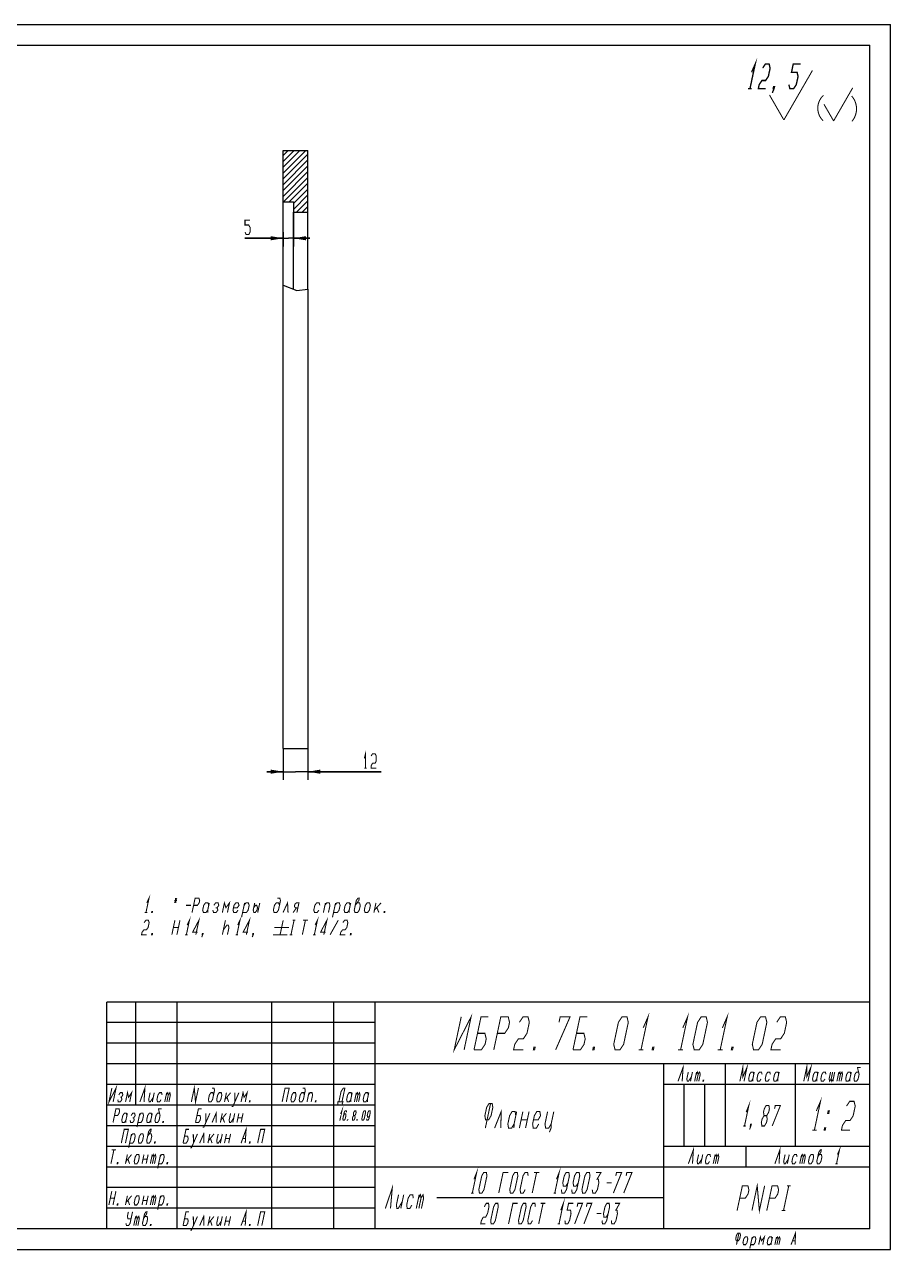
# Model space of a CAD drawing. Header units: millimetres. Extents: x 0 to 420, y 0 to 297.
# Drawn here: x 210 to 420, y 0 to 297 of the extents above; entities that cross this region are included whole.
import ezdxf

# ---------------------------------------------------------------- set-up
doc = ezdxf.new("R2010")
doc.units = ezdxf.units.MM
doc.header["$LTSCALE"] = 23.1
doc.layers.get('0').update_dxf_attribs({"linetype": 'CONTINUOUS'})
for name, color, linetype in [('ALL_DIMENSIONS', 7, 'CONTINUOUS'), ('ALL_ROUND', 7, 'CONTINUOUS'), ('ALL_SURF_FIN', 7, 'CONTINUOUS')]:
    doc.layers.add(name, color=color, linetype=linetype)
doc.styles.get("Standard").update_dxf_attribs({"font": 'txt', "width": 0.7})
doc.dimstyles.new('DIMSTYLE_1', dxfattribs={"dimtxt": 3.5, "dimasz": 3, "dimexe": 0.18, "dimexo": 0.0625, "dimgap": 0.09, "dimtad": 1, "dimdec": 5, "dimlfac": 2, "dimdsep": 46, "dimtxsty": 'STANDARD', "dimblk": '_FILLED', "dimblk1": '_FILLED', "dimblk2": '_FILLED', "dimcen": 0.09, "dimadec": 0, "dimazin": 0, "dimtp": 0.2, "dimtm": 0.2, "dimtfac": 1, "dimtdec": 5, "dimtofl": 0, "dimtmove": 0, "dimatfit": 3, "dimldrblk": '_FILLED', "dimfxl": 1, "dimtolj": 1, "dimarcsym": 0})
doc.dimstyles.new('DIMSTYLE_5', dxfattribs={"dimtxt": 3.5, "dimasz": 3, "dimexe": 0.18, "dimexo": 0.0625, "dimgap": 0.09, "dimtad": 1, "dimdec": 5, "dimlfac": 2, "dimdsep": 46, "dimtxsty": 'STANDARD', "dimblk": '_FILLED', "dimblk1": '_FILLED', "dimblk2": '_FILLED', "dimcen": 0.09, "dimadec": 0, "dimazin": 0, "dimtp": 0.1, "dimtm": 0.1, "dimtfac": 1, "dimtdec": 5, "dimtofl": 0, "dimtmove": 0, "dimatfit": 3, "dimldrblk": '_FILLED', "dimfxl": 1, "dimtolj": 1, "dimarcsym": 0})

# ---------------------------------------------------------------- blocks, each defined once
blk = doc.blocks.new('_FILLED')
at = {"color": 0, "linetype": 'BYBLOCK'}
blk.add_solid([(0, 0), (-1, 0.167), (-1, -0.167)], dxfattribs=at)
blk = doc.blocks.new('*D0')
at = {"layer": 'ALL_DIMENSIONS', "color": 2, "linetype": 'CONTINUOUS'}
for p, q in [((272.73, 121.48), (272.73, 113.84)), ((278.73, 121.48), (278.73, 113.84)), ((272.73, 115.84), (268.73, 115.84)), ((268.73, 115.84), (275.73, 115.84)), ((296.53, 115.84), (275.73, 115.84)), ((278.73, 115.84), (296.53, 115.84))]:
    blk.add_line(p, q, dxfattribs=at)
at = {"layer": 'ALL_DIMENSIONS', "color": 2, "linetype": 'CONTINUOUS', "xscale": 3, "yscale": 3, "zscale": 3}
blk.add_blockref('_FILLED', (272.73, 115.84), dxfattribs=at)
at = {"layer": 'ALL_DIMENSIONS', "color": 2, "linetype": 'CONTINUOUS', "xscale": 3, "yscale": 3, "zscale": 3, "rotation": 180}
blk.add_blockref('_FILLED', (278.73, 115.84), dxfattribs=at)
blk = doc.blocks.new('*D5')
at = {"layer": 'ALL_DIMENSIONS', "color": 2, "linetype": 'CONTINUOUS'}
for p, q in [((275.23, 251.48), (275.23, 243.18)), ((272.73, 246.66), (272.73, 243.18)), ((272.73, 245.18), (263.47, 245.18)), ((263.47, 245.18), (273.98, 245.18)), ((279.23, 245.18), (273.98, 245.18)), ((275.23, 245.18), (279.23, 245.18))]:
    blk.add_line(p, q, dxfattribs=at)
at = {"layer": 'ALL_DIMENSIONS', "color": 2, "linetype": 'CONTINUOUS', "xscale": 3, "yscale": 3, "zscale": 3}
blk.add_blockref('_FILLED', (272.73, 245.18), dxfattribs=at)
at = {"layer": 'ALL_DIMENSIONS', "color": 2, "linetype": 'CONTINUOUS', "xscale": 3, "yscale": 3, "zscale": 3, "rotation": 180}
blk.add_blockref('_FILLED', (275.23, 245.18), dxfattribs=at)
blk = doc.blocks.new('SYM_0_BL0', base_point=(398.14, 279.95))
at = {"layer": 'ALL_SURF_FIN', "color": 2, "linetype": 'CONTINUOUS'}
for points, const_width in [([(386.31, 285.42), (387.19, 287.42), (385.91, 281.42)], 0.333), ([(389, 286.42), (389.66, 287.42), (390.56, 287.42), (390.8, 286.42), (390.38, 284.42), (389.71, 283.42), (388.81, 283.42), (388.15, 282.42), (387.94, 281.42), (389.74, 281.42)], 0.333), ([(394.14, 273.86), (401.08, 285.88)], 0.25), ([(395.35, 282.42), (395.59, 281.42), (396.49, 281.42), (397.15, 282.42), (397.58, 284.42), (397.34, 285.42), (395.99, 285.42), (396.41, 287.42), (398.21, 287.42)], 0.333), ([(385.46, 281.42), (386.36, 281.42)], 0.333), ([(394.14, 273.86), (390.65, 279.91)], 0.25), ([(391.76, 281.42), (391.54, 281.42), (391.65, 281.92), (391.87, 281.92), (391.76, 281.42), (391.33, 280.42)], 0.333), ([(406.2, 273.62), (410.82, 281.63)], 0.25), ([(406.2, 273.62), (403.87, 277.65)], 0.25)]:
    blk.add_lwpolyline(points, dxfattribs=dict(at, const_width=const_width))
at = {"layer": 'ALL_SURF_FIN', "color": 2, "linetype": 'CONTINUOUS', "const_width": 0.25}
for points in [[(403.73, 279.83, 0.433164), (403.66, 273.66)], [(410.63, 273.51, 0.372459), (410.58, 279.67)]]:
    blk.add_lwpolyline(points, format="xyb", dxfattribs=at)

msp = doc.modelspace()

# ---------------------------------------------------------------- linework, layer by layer
at = {"color": 7, "linetype": 'CONTINUOUS'}
for p, q in [((0, 297), (420, 297)), ((420, 0), (420, 297)), ((20, 292), (415, 292)), ((415, 5), (415, 292)), ((272.7253429, 121.481306), (272.7253429, 266.481306)), ((272.7253429, 266.481306), (278.7253429, 266.481306)), ((278.7253429, 251.481306), (278.7253429, 266.481306)), ((272.7253429, 253.981306), (275.2253429, 253.981306)), ((275.2253429, 253.981306), (275.2253429, 251.481306)), ((275.2253429, 251.481306), (278.7253429, 251.481306)), ((272.7253429, 233.7837839), (276.0609874, 232.5287788)), ((276.0609874, 232.5287788), (278.7253429, 232.8561298)), ((278.7253429, 232.8561298), (278.7253429, 121.481306)), ((272.7253429, 121.481306), (278.7253429, 121.481306)), ((415, 60), (230, 60)), ((230, 5), (230, 60)), ((237, 35), (237, 60)), ((247, 5), (247, 60)), ((270, 5), (270, 60)), ((285, 5), (285, 60)), ((295, 5), (295, 60)), ((415, 5), (415, 60)), ((295, 55), (230, 55)), ((295, 50), (230, 50)), ((415, 45), (230, 45)), ((365, 5), (365, 45)), ((380, 25), (380, 45)), ((397, 25), (397, 45)), ((295, 40), (230, 40)), ((415, 40), (365, 40)), ((370, 25), (370, 40)), ((375, 25), (375, 40)), ((295, 35), (230, 35)), ((295, 30), (230, 30)), ((295, 25), (230, 25)), ((415, 25), (365, 25)), ((385, 20), (385, 25)), ((415, 20), (230, 20)), ((295, 15), (230, 15)), ((365, 12.5), (310, 12.5)), ((295, 10), (230, 10)), ((415, 5), (20, 5)), ((415, 5), (230, 5)), ((0, 0), (420, 0))]:
    msp.add_line(p, q, dxfattribs=at)
at = {"color": 2, "linetype": 'CONTINUOUS'}
for p, q in [((273.9697053, 266.481306), (272.7253429, 265.2369436)), ((275.3839189, 266.481306), (272.7253429, 263.8227301)), ((276.7981324, 266.481306), (272.7253429, 262.4085165)), ((278.212346, 266.481306), (272.7253429, 260.994303)), ((278.7253429, 265.5800894), (272.7253429, 259.5800894)), ((278.7253429, 264.1658758), (272.7253429, 258.1658758)), ((278.7253429, 262.7516623), (272.7253429, 256.7516623)), ((278.7253429, 261.3374487), (272.7253429, 255.3374487)), ((278.7253429, 259.9232351), (272.7834138, 253.981306)), ((278.7253429, 258.5090216), (274.1976274, 253.981306)), ((278.7253429, 257.094808), (275.2253429, 253.594808)), ((278.7253429, 255.6805945), (275.2253429, 252.1805945)), ((278.7253429, 254.2663809), (275.940268, 251.481306)), ((278.7253429, 252.8521673), (277.3544816, 251.481306))]:
    msp.add_line(p, q, dxfattribs=at)
at = {"color": 2, "linetype": 'CONTINUOUS', "const_width": 0.25}
for points in [[(239.6444531, 84.0255396), (240.1987024, 85.1922162), (239.4547559, 81.6922119)], [(246.3528149, 84.6088715), (246.965332, 84.6088715)], [(246.9361853, 85.1922162), (246.3819617, 84.0255396)], [(246.6299524, 85.1922162), (246.6882202, 84.0255396)], [(249.1673328, 83.4422076), (250.3923413, 83.4422076)], [(250.6328723, 81.6922119), (251.3768188, 85.1922162), (252.2955688, 85.1922162), (252.477832, 84.6088715), (252.3538367, 84.0255396), (251.9235828, 83.4422076), (251.0048328, 83.4422076)], [(254.6798328, 83.4422076), (254.4975952, 84.0255396), (253.8850781, 84.0255396), (253.4548499, 83.4422076), (253.2068591, 82.2755438), (253.3891223, 81.6922119), (254.0016138, 81.6922119), (254.4318677, 82.2755438)], [(254.8038281, 84.0255396), (254.4318677, 82.2755438), (254.4609888, 81.6922119)], [(255.6568506, 82.2755438), (255.8391138, 81.6922119), (256.4516309, 81.6922119), (256.8818591, 82.2755438), (256.6995959, 82.8588757), (257.1298499, 83.4422076), (256.9475867, 84.0255396), (256.3350952, 84.0255396), (255.9048413, 83.4422076)], [(257.9828723, 81.6922119), (258.4788281, 84.0255396), (258.8433545, 82.8588757), (259.7038367, 84.0255396), (259.2078809, 81.6922119)], [(260.6808545, 82.8588757), (261.5996045, 82.8588757), (262.0298328, 83.4422076), (261.8475952, 84.0255396), (261.2350781, 84.0255396), (260.8048499, 83.4422076), (260.5568591, 82.2755438), (260.7391223, 81.6922119), (261.3516138, 81.6922119), (261.7818677, 82.2755438)], [(262.6348901, 80.5255481), (263.3788367, 84.0255396)], [(262.8828809, 81.6922119), (263.8016309, 81.6922119), (264.2318591, 82.2755438), (264.4798499, 83.4422076), (264.2975867, 84.0255396), (263.6850952, 84.0255396), (263.2548413, 83.4422076)], [(265.8288281, 84.0255396), (265.4568677, 82.2755438), (265.6391309, 81.6922119), (265.9453638, 81.6922119), (266.3756177, 82.2755438), (266.499613, 82.8588757), (266.3173499, 83.4422076), (266.0110913, 83.4422076), (265.580863, 82.8588757)], [(267.0538367, 84.0255396), (266.5578809, 81.6922119)], [(271.8298499, 83.4422076), (271.6475867, 84.0255396), (271.0350952, 84.0255396), (270.6048413, 83.4422076), (270.3568506, 82.2755438), (270.5391138, 81.6922119), (271.1516309, 81.6922119), (271.5818591, 82.2755438), (272.0778149, 84.6088715), (271.8955774, 85.1922162), (271.2830603, 85.1922162)], [(272.6828723, 81.6922119), (273.7913452, 84.0255396), (273.9078809, 81.6922119)], [(276.0516138, 81.6922119), (276.5475952, 84.0255396), (275.9350781, 84.0255396), (275.5668347, 83.73388), (275.4428394, 83.1505481), (275.687113, 82.8588757), (276.2996045, 82.8588757)], [(281.6298413, 83.4422076), (281.4475781, 84.0255396), (280.8350867, 84.0255396), (280.4048328, 83.4422076), (280.1568677, 82.2755438), (280.3391309, 81.6922119), (280.9516223, 81.6922119), (281.3818506, 82.2755438)], [(282.4828638, 81.6922119), (282.9788452, 84.0255396)], [(282.8548499, 83.4422076), (283.2850781, 84.0255396), (283.8975952, 84.0255396), (284.0798328, 83.4422076), (283.7078723, 81.6922119)], [(284.6848901, 80.5255481), (285.4288367, 84.0255396)], [(284.9328809, 81.6922119), (285.8516309, 81.6922119), (286.2818591, 82.2755438), (286.5298499, 83.4422076), (286.3475867, 84.0255396), (285.7350952, 84.0255396), (285.3048413, 83.4422076)], [(288.9798413, 83.4422076), (288.7975781, 84.0255396), (288.1850867, 84.0255396), (287.7548328, 83.4422076), (287.5068677, 82.2755438), (287.6891309, 81.6922119), (288.3016223, 81.6922119), (288.7318506, 82.2755438)], [(289.1038367, 84.0255396), (288.7318506, 82.2755438), (288.7609973, 81.6922119)], [(290.2048499, 83.4422076), (291.065332, 84.6088715), (291.1893274, 85.1922162), (290.8830688, 85.1922162), (290.4528149, 84.6088715), (289.9568591, 82.2755438), (290.1391223, 81.6922119), (290.7516138, 81.6922119), (291.1818677, 82.2755438), (291.4298328, 83.4422076), (291.2475952, 84.0255396), (290.6350781, 84.0255396)], [(292.4068506, 82.2755438), (292.5891138, 81.6922119), (293.2016309, 81.6922119), (293.6318591, 82.2755438), (293.8798499, 83.4422076), (293.6975867, 84.0255396), (293.0850952, 84.0255396), (292.6548413, 83.4422076), (292.4068506, 82.2755438)], [(295.2288281, 84.0255396), (294.7328723, 81.6922119)], [(294.8568677, 82.2755438), (296.4538367, 84.0255396)], [(239.1484973, 81.6922119), (239.7609888, 81.6922119)], [(240.9859973, 81.6922119), (240.8328809, 81.6922119), (240.8948657, 81.9838715), (241.0479822, 81.9838715), (240.9859973, 81.6922119)], [(249.4444702, 78.6582541), (249.9986938, 79.8249243), (249.2547473, 76.32492)], [(251.5516223, 76.32492), (252.2955688, 79.8249243), (250.7568677, 76.9082584), (251.9818506, 76.9082584)], [(256.393363, 82.8588757), (256.6995959, 82.8588757)], [(261.6944531, 78.6582541), (262.2487024, 79.8249243), (261.5047559, 76.32492)], [(263.8016309, 76.32492), (264.5455774, 79.8249243), (263.0068506, 76.9082584), (264.2318591, 76.9082584)], [(275.1328638, 81.6922119), (275.9933459, 82.8588757)], [(280.4777893, 78.6582541), (281.0320386, 79.8249243), (280.2880664, 76.32492)], [(282.5849414, 76.32492), (283.3289136, 79.8249243), (281.7901868, 76.9082584), (283.0151953, 76.9082584)], [(295.440238, 82.8588757), (295.9578809, 81.6922119)], [(297.3360059, 81.6922119), (297.1828638, 81.6922119), (297.2448743, 81.9838715), (297.3979907, 81.9838715), (297.3360059, 81.6922119)], [(239.0028149, 79.2415924), (239.4330688, 79.8249243), (240.0455603, 79.8249243), (240.2278235, 79.2415924), (239.9798328, 78.0749222), (239.5496045, 77.4915903), (238.937113, 77.4915903), (238.5068591, 76.9082584), (238.3828638, 76.32492), (239.6078723, 76.32492)], [(245.7328638, 76.32492), (246.4768103, 79.8249243)], [(246.1048499, 78.0749222), (247.3298328, 78.0749222)], [(247.7018188, 79.8249243), (246.9578723, 76.32492)], [(258.7268188, 79.8249243), (257.9828723, 76.32492)], [(258.230863, 77.4915903), (259.0913452, 78.6582541), (259.3975781, 78.6582541), (259.5798413, 78.0749222), (259.2078809, 76.32492)], [(270.6048413, 78.0749222), (274.1048328, 78.0749222)], [(272.7268103, 79.8249243), (271.9828638, 76.32492)], [(275.3663965, 79.8249243), (274.62245, 76.32492)], [(275.0601636, 79.8249243), (275.672655, 79.8249243)], [(278.1226465, 79.8249243), (277.3787, 76.32492)], [(277.510155, 79.8249243), (278.7351636, 79.8249243)], [(284.1162085, 76.32492), (286.0851636, 79.8249243)], [(287.1861511, 79.2415924), (287.616405, 79.8249243), (288.2288965, 79.8249243), (288.4111597, 79.2415924), (288.1631689, 78.0749222), (287.7329407, 77.4915903), (287.1204492, 77.4915903), (286.6901953, 76.9082584), (286.5662, 76.32492), (287.7912085, 76.32492)], [(240.9859973, 76.32492), (240.8328809, 76.32492), (240.8948657, 76.616586), (241.0479822, 76.616586), (240.9859973, 76.32492)], [(248.9484888, 76.32492), (249.5610059, 76.32492)], [(253.2360059, 76.32492), (253.0828638, 76.32492), (253.1448743, 76.616586), (253.2979907, 76.616586), (253.2360059, 76.32492), (252.9588684, 75.7415881)], [(261.1984973, 76.32492), (261.8109888, 76.32492)], [(265.4859888, 76.32492), (265.3328723, 76.32492), (265.3948572, 76.616586), (265.5479993, 76.616586), (265.4859888, 76.32492), (265.208877, 75.7415881)], [(270.2328809, 76.32492), (273.7328723, 76.32492)], [(274.3161914, 76.32492), (274.9287085, 76.32492)], [(279.9818335, 76.32492), (280.594325, 76.32492)], [(289.1693335, 76.32492), (289.0161914, 76.32492), (289.0782019, 76.616586), (289.2313184, 76.616586), (289.1693335, 76.32492)], [(315.9004468, 56.4106357), (314.1999902, 48.4106406), (318.3004504, 56.4106357), (316.5999939, 48.4106406)], [(318.9999976, 48.4106406), (320.7004541, 56.4106357), (322.5004504, 56.4106357)], [(323.8000049, 48.4106406), (325.5004614, 56.4106357), (327.3004578, 56.4106357), (327.6170471, 55.0773074), (327.3336292, 53.7439728), (326.4502295, 52.4106381), (324.6502332, 52.4106381)], [(330.0170508, 55.0773074), (330.9004504, 56.4106357), (332.1004651, 56.4106357), (332.4170544, 55.0773074), (331.8502185, 52.4106381), (330.9668188, 51.0773035), (329.7668298, 51.0773035), (328.8834045, 49.7439688), (328.6000122, 48.4106406), (330.9999902, 48.4106406)], [(338.8000085, 48.4106406), (342.3004614, 56.4106357), (339.9004578, 56.4106357), (339.6170398, 55.0773074)], [(343.0000085, 48.4106406), (344.7004651, 56.4106357), (346.5004614, 56.4106357)], [(353.2000049, 48.4106406), (352.8834155, 49.7439688), (354.0170361, 55.0773074), (354.9004614, 56.4106357), (356.1004504, 56.4106357), (356.4170398, 55.0773074), (355.2834192, 49.7439688), (354.3999939, 48.4106406), (353.2000049, 48.4106406)], [(360.0336438, 53.7439728), (361.2004614, 56.4106357), (359.5000049, 48.4106406)], [(369.6336328, 53.7439728), (370.8004504, 56.4106357), (369.0999939, 48.4106406)], [(372.4000085, 48.4106406), (372.0834192, 49.7439688), (373.2170398, 55.0773074), (374.1004651, 56.4106357), (375.3004541, 56.4106357), (375.6170435, 55.0773074), (374.4833972, 49.7439688), (373.5999976, 48.4106406), (372.4000085, 48.4106406)], [(379.2336475, 53.7439728), (380.4004651, 56.4106357), (378.7000085, 48.4106406)], [(386.8000049, 48.4106406), (386.4834155, 49.7439688), (387.6170361, 55.0773074), (388.5004614, 56.4106357), (389.7004504, 56.4106357), (390.0170398, 55.0773074), (388.8834192, 49.7439688), (387.9999939, 48.4106406), (386.8000049, 48.4106406)], [(392.4170435, 55.0773074), (393.3004431, 56.4106357), (394.5004578, 56.4106357), (394.8170471, 55.0773074), (394.2502368, 52.4106381), (393.3668115, 51.0773035), (392.1668225, 51.0773035), (391.2833972, 49.7439688), (391.0000049, 48.4106406), (393.4000085, 48.4106406)], [(318.9999976, 48.4106406), (320.7999939, 48.4106406), (321.6834192, 49.7439688), (321.9668115, 51.0773035), (321.6502222, 52.4106381), (319.8502258, 52.4106381)], [(343.0000085, 48.4106406), (344.8000049, 48.4106406), (345.6834045, 49.7439688), (345.9668225, 51.0773035), (345.6502332, 52.4106381), (343.8502368, 52.4106381)], [(333.6999976, 48.4106406), (333.3999939, 48.4106406), (333.5417029, 49.0773047), (333.8417065, 49.0773047), (333.6999976, 48.4106406)], [(348.0999939, 48.4106406), (347.7999902, 48.4106406), (347.9416992, 49.0773047), (348.2417029, 49.0773047), (348.0999939, 48.4106406)], [(358.8999976, 48.4106406), (360.1000122, 48.4106406)], [(362.4999902, 48.4106406), (362.2000122, 48.4106406), (362.3416956, 49.0773047), (362.6416992, 49.0773047), (362.4999902, 48.4106406)], [(368.5000122, 48.4106406), (369.7000012, 48.4106406)], [(378.1000012, 48.4106406), (379.2999902, 48.4106406)], [(381.6999939, 48.4106406), (381.3999902, 48.4106406), (381.5416992, 49.0773047), (381.8417029, 49.0773047), (381.6999939, 48.4106406)], [(368.4799915, 40.787579), (369.6945667, 44.1375815), (369.4850024, 40.787579)], [(383.4749963, 40.787579), (384.1870532, 44.1375815), (384.2148669, 41.9042487), (385.1920642, 44.1375815), (384.4800073, 40.787579)], [(398.9650085, 40.787579), (399.6770654, 44.1375815), (399.7048535, 41.9042487), (400.6820764, 44.1375815), (399.9699939, 40.787579)], [(370.964718, 43.0209119), (370.6086768, 41.3459106), (370.7412598, 40.787579), (370.9925061, 40.787579), (371.7323511, 41.9042487)], [(371.9697034, 43.0209119), (371.4949988, 40.787579)], [(372.5000098, 40.787579), (372.9747144, 43.0209119)], [(372.8560254, 42.4625803), (373.2259607, 43.0209119), (373.3585437, 42.4625803), (373.0025024, 40.787579)], [(373.3585437, 42.4625803), (373.7284534, 43.0209119), (373.8610364, 42.4625803), (373.5049951, 40.787579)], [(386.8460449, 42.4625803), (386.7134619, 43.0209119), (386.2109692, 43.0209119), (385.8410339, 42.4625803), (385.6036816, 41.3459106), (385.736239, 40.787579), (386.2387573, 40.787579), (386.608667, 41.3459106)], [(386.9647083, 43.0209119), (386.608667, 41.3459106), (386.615614, 40.787579)], [(388.8560413, 42.4625803), (388.7234583, 43.0209119), (388.2209656, 43.0209119), (387.8510303, 42.4625803), (387.613678, 41.3459106), (387.746261, 40.787579), (388.2487537, 40.787579), (388.618689, 41.3459106)], [(390.8660376, 42.4625803), (390.7334546, 43.0209119), (390.2309619, 43.0209119), (389.8610266, 42.4625803), (389.6236743, 41.3459106), (389.7562573, 40.787579), (390.25875, 40.787579), (390.6286853, 41.3459106)], [(392.8760339, 42.4625803), (392.7434509, 43.0209119), (392.2409583, 43.0209119), (391.8710229, 42.4625803), (391.6336707, 41.3459106), (391.7662537, 40.787579), (392.2687463, 40.787579), (392.6386816, 41.3459106)], [(392.9946973, 43.0209119), (392.6386816, 41.3459106), (392.6456287, 40.787579)], [(402.3360315, 42.4625803), (402.2034485, 43.0209119), (401.7009558, 43.0209119), (401.3310205, 42.4625803), (401.0936682, 41.3459106), (401.2262512, 40.787579), (401.7287439, 40.787579), (402.0986792, 41.3459106)], [(402.4547205, 43.0209119), (402.0986792, 41.3459106), (402.1056262, 40.787579)], [(404.3460278, 42.4625803), (404.2134705, 43.0209119), (403.7109521, 43.0209119), (403.3410425, 42.4625803), (403.1036902, 41.3459106), (403.2362476, 40.787579), (403.7387402, 40.787579), (404.1086755, 41.3459106)], [(405.4697021, 43.0209119), (405.1136865, 41.3459106), (405.2462439, 40.787579), (405.6161792, 41.3459106), (405.7487622, 40.787579), (406.1186719, 41.3459106), (406.4747131, 43.0209119)], [(405.9722205, 43.0209119), (405.6161792, 41.3459106)], [(407.0049939, 40.787579), (407.4796985, 43.0209119)], [(407.3610352, 42.4625803), (407.7309705, 43.0209119), (407.8635278, 42.4625803), (407.5075122, 40.787579)], [(407.8635278, 42.4625803), (408.2334631, 43.0209119), (408.3660205, 42.4625803), (408.0100049, 40.787579)], [(410.3760425, 42.4625803), (410.2434595, 43.0209119), (409.7409668, 43.0209119), (409.3710315, 42.4625803), (409.1336792, 41.3459106), (409.2662622, 40.787579), (409.7687549, 40.787579), (410.1386902, 41.3459106)], [(410.4947058, 43.0209119), (410.1386902, 41.3459106), (410.1456372, 40.787579)], [(412.2534558, 43.0209119), (411.7509631, 43.0209119), (411.3810278, 42.4625803), (411.1436755, 41.3459106), (411.2762585, 40.787579), (411.7787512, 40.787579), (412.1486865, 41.3459106), (412.3860388, 42.4625803), (411.9883154, 44.1375815), (412.7420544, 44.1375815)], [(231.1970544, 39.1375781), (230.4849976, 35.7875821), (232.2020654, 39.1375781), (231.4900085, 35.7875821)], [(234.5049902, 35.7875821), (234.9797205, 38.0209149), (235.2448608, 36.9042453), (235.9847058, 38.0209149), (235.5100012, 35.7875821)], [(237.9799878, 35.7875821), (239.194563, 39.1375781), (238.9849988, 35.7875821)], [(250.4599915, 35.7875821), (251.172074, 39.1375781), (251.4650024, 35.7875821), (252.1770593, 39.1375781)], [(255.8410364, 37.4625769), (255.7084534, 38.0209149), (255.2059607, 38.0209149), (254.8360254, 37.4625769), (254.5986731, 36.3459137), (254.7312561, 35.7875821), (255.2337488, 35.7875821), (255.6036841, 36.3459137), (256.0783887, 38.5792465), (255.9458057, 39.1375781), (255.443313, 39.1375781)], [(262.5199951, 35.7875821), (262.9946997, 38.0209149), (263.2598657, 36.9042453), (263.9997107, 38.0209149), (263.5250061, 35.7875821)], [(272.475, 35.7875821), (273.1870569, 39.1375781), (274.1920679, 39.1375781), (273.480011, 35.7875821)], [(277.8560449, 37.4625769), (277.7234619, 38.0209149), (277.2209692, 38.0209149), (276.8510339, 37.4625769), (276.6136816, 36.3459137), (276.746239, 35.7875821), (277.2487573, 35.7875821), (277.618667, 36.3459137), (278.0933972, 38.5792465), (277.9608142, 39.1375781), (277.4583215, 39.1375781)], [(286.2312561, 35.7875821), (286.7653052, 38.3000775), (287.3201953, 39.1375781), (287.697052, 39.1375781), (286.9849951, 35.7875821)], [(374.6356165, 40.787579), (374.5100061, 40.787579), (374.5693506, 41.066748), (374.6949609, 41.066748), (374.6356165, 40.787579)], [(406.1186719, 41.3459106), (406.1256189, 40.787579)], [(232.6136829, 36.3459137), (232.7462402, 35.7875821), (233.2487585, 35.7875821), (233.6186682, 36.3459137), (233.4861108, 36.9042453), (233.8560205, 37.4625769), (233.7234631, 38.0209149), (233.2209705, 38.0209149), (232.8510352, 37.4625769)], [(233.2348645, 36.9042453), (233.4861108, 36.9042453)], [(240.4647144, 38.0209149), (240.1086731, 36.3459137), (240.2412561, 35.7875821), (240.4925024, 35.7875821), (241.2323474, 36.9042453)], [(241.4696997, 38.0209149), (240.9949951, 35.7875821)], [(243.3610327, 37.4625769), (243.2284497, 38.0209149), (242.725957, 38.0209149), (242.3560217, 37.4625769), (242.1186694, 36.3459137), (242.2512524, 35.7875821), (242.7537451, 35.7875821), (243.1236804, 36.3459137)], [(244.0100024, 35.7875821), (244.484707, 38.0209149)], [(244.3660437, 37.4625769), (244.7359534, 38.0209149), (244.8685364, 37.4625769), (244.5124951, 35.7875821)], [(244.8685364, 37.4625769), (245.2384717, 38.0209149), (245.3710291, 37.4625769), (245.0149878, 35.7875821)], [(256.6086694, 36.3459137), (256.7412524, 35.7875821), (257.2437451, 35.7875821), (257.6136804, 36.3459137), (257.8510327, 37.4625769), (257.7184497, 38.0209149), (257.215957, 38.0209149), (256.8460217, 37.4625769), (256.6086694, 36.3459137)], [(258.974707, 38.0209149), (258.5000024, 35.7875821)], [(258.6186658, 36.3459137), (259.979718, 38.0209149)], [(259.1142371, 36.9042453), (259.5049878, 35.7875821)], [(260.2726465, 34.6709125), (260.5238928, 34.6709125), (261.9897144, 38.0209149)], [(260.9847034, 38.0209149), (261.0124915, 35.7875821)], [(264.6556274, 35.7875821), (264.5299915, 35.7875821), (264.5893359, 36.0667447), (264.7149719, 36.0667447), (264.6556274, 35.7875821)], [(274.6036853, 36.3459137), (274.7362427, 35.7875821), (275.238761, 35.7875821), (275.6086707, 36.3459137), (275.8460229, 37.4625769), (275.7134656, 38.0209149), (275.2109473, 38.0209149), (274.8410376, 37.4625769), (274.6036853, 36.3459137)], [(278.504989, 35.7875821), (278.9797192, 38.0209149)], [(278.8610303, 37.4625769), (279.2309656, 38.0209149), (279.7334583, 38.0209149), (279.8660413, 37.4625769), (279.51, 35.7875821)], [(280.6406213, 35.7875821), (280.515011, 35.7875821), (280.5743298, 36.0667447), (280.6999658, 36.0667447), (280.6406213, 35.7875821)], [(285.9869568, 35.2292441), (285.9800098, 35.7875821), (287.2362415, 35.7875821), (286.9919421, 35.2292441)], [(289.3510327, 37.4625769), (289.2184497, 38.0209149), (288.715957, 38.0209149), (288.3460217, 37.4625769), (288.1086694, 36.3459137), (288.2412524, 35.7875821), (288.7437451, 35.7875821), (289.1136804, 36.3459137)], [(289.4697217, 38.0209149), (289.1136804, 36.3459137), (289.1206274, 35.7875821)], [(290.0000024, 35.7875821), (290.474707, 38.0209149)], [(290.3560437, 37.4625769), (290.7259534, 38.0209149), (290.8585364, 37.4625769), (290.5024951, 35.7875821)], [(290.8585364, 37.4625769), (291.2284717, 38.0209149), (291.3610291, 37.4625769), (291.0049878, 35.7875821)], [(293.3710254, 37.4625769), (293.238468, 38.0209149), (292.7359497, 38.0209149), (292.36604, 37.4625769), (292.1286877, 36.3459137), (292.2612451, 35.7875821), (292.7637378, 35.7875821), (293.1336731, 36.3459137)], [(293.4897144, 38.0209149), (293.1336731, 36.3459137), (293.1406201, 35.7875821)], [(384.9897803, 33.2774835), (385.6565405, 34.944147), (384.5937488, 29.9441501)], [(402.0044202, 33.5884717), (403.0254016, 35.9218057), (401.5375085, 28.92181)], [(409.3399109, 34.7551419), (410.1129016, 35.9218057), (411.1629016, 35.9218057), (411.4399109, 34.7551419), (410.9439551, 32.4218079), (410.1709644, 31.255144), (409.1209644, 31.255144), (408.3479736, 30.0884738), (408.1000085, 28.92181), (410.2000085, 28.92181)], [(231.464989, 30.7875787), (232.1770715, 34.1375812), (232.9308105, 34.1375812), (233.0633936, 33.5792432), (232.9447046, 33.0209116), (232.5747949, 32.46258), (231.8210303, 32.46258)], [(234.8360376, 32.46258), (234.7034546, 33.0209116), (234.2009619, 33.0209116), (233.8310266, 32.46258), (233.5936743, 31.3459103), (233.7262573, 30.7875787), (234.22875, 30.7875787), (234.5986853, 31.3459103)], [(234.9547009, 33.0209116), (234.5986853, 31.3459103), (234.6056323, 30.7875787)], [(235.6036707, 31.3459103), (235.7362537, 30.7875787), (236.2387463, 30.7875787), (236.6086816, 31.3459103), (236.4760986, 31.9042484), (236.8460339, 32.46258), (236.7134509, 33.0209116), (236.2109583, 33.0209116), (235.8410229, 32.46258)], [(237.2576514, 29.6709155), (237.9697083, 33.0209116)], [(237.4950037, 30.7875787), (238.2487427, 30.7875787), (238.618678, 31.3459103), (238.8560303, 32.46258), (238.7234473, 33.0209116), (238.2209546, 33.0209116), (237.8510449, 32.46258)], [(240.8660266, 32.46258), (240.7334692, 33.0209116), (240.2309509, 33.0209116), (239.8610413, 32.46258), (239.623689, 31.3459103), (239.7562463, 30.7875787), (240.258739, 30.7875787), (240.6286743, 31.3459103)], [(240.9847156, 33.0209116), (240.6286743, 31.3459103), (240.6356213, 30.7875787)], [(242.7434656, 33.0209116), (242.2409473, 33.0209116), (241.8710376, 32.46258), (241.6336853, 31.3459103), (241.7662427, 30.7875787), (242.268761, 30.7875787), (242.6386707, 31.3459103), (242.8760229, 32.46258), (242.4783252, 34.1375812), (243.2320642, 34.1375812)], [(251.4650024, 30.7875787), (252.1770593, 34.1375812), (252.930824, 34.1375812)], [(253.2376465, 29.6709155), (253.4888928, 29.6709155), (254.9547144, 33.0209116)], [(253.9497034, 33.0209116), (253.9774915, 30.7875787)], [(255.4849951, 30.7875787), (256.462218, 33.0209116), (256.4900061, 30.7875787)], [(257.9697217, 33.0209116), (257.4949915, 30.7875787)], [(257.6136804, 31.3459103), (258.974707, 33.0209116)], [(259.979718, 33.0209116), (259.6236768, 31.3459103), (259.7562598, 30.7875787), (260.0075061, 30.7875787), (260.7473511, 31.9042484)], [(260.9847034, 33.0209116), (260.5099988, 30.7875787)], [(261.5150098, 30.7875787), (261.9897144, 33.0209116)], [(262.9946997, 33.0209116), (262.5199951, 30.7875787)], [(286.6603052, 32.8576437), (286.9669995, 33.6243091), (286.4781189, 31.3243066)], [(288.1073877, 33.2409732), (288.0451208, 33.6243091), (287.757627, 33.6243091), (287.5323999, 33.2409732), (287.2064795, 31.7076425), (287.2687463, 31.3243066), (287.5562402, 31.3243066), (287.7814673, 31.7076425), (287.9444275, 32.4743079), (287.8821606, 32.8576437), (287.5946667, 32.8576437), (287.3694397, 32.4743079)], [(290.1006958, 32.4743079), (290.3259229, 32.8576437), (290.4073901, 33.2409732), (290.3451233, 33.6243091), (290.0576294, 33.6243091), (289.8324023, 33.2409732), (289.7509094, 32.8576437), (289.8132019, 32.4743079)], [(291.8687512, 31.3243066), (291.8064844, 31.7076425), (292.1324048, 33.2409732), (292.3576318, 33.6243091), (292.6451257, 33.6243091), (292.7073926, 33.2409732), (292.3814722, 31.7076425), (292.1562451, 31.3243066), (291.8687512, 31.3243066)], [(292.9564856, 31.7076425), (293.0187524, 31.3243066), (293.3062463, 31.3243066), (293.5314734, 31.7076425), (293.8573938, 33.2409732), (293.795127, 33.6243091), (293.5076331, 33.6243091), (293.282406, 33.2409732), (293.1194458, 32.4743079), (293.1817126, 32.090972), (293.4692065, 32.090972), (293.6944336, 32.4743079)], [(323.0253479, 35.4329764), (322.6503369, 35.4329764), (322.0627881, 34.432977), (321.6376611, 32.4329782), (321.8001086, 31.4329788), (322.550105, 31.4329788), (323.1376794, 32.4329782), (323.5627808, 34.432977), (323.4003333, 35.4329764), (323.0253479, 35.4329764), (321.7499927, 29.43298)], [(324.0000073, 29.43298), (325.6002319, 33.4329776), (325.5, 29.43298)], [(329.1376758, 32.4329782), (328.9752283, 33.4329776), (328.2252319, 33.4329776), (327.6376575, 32.4329782), (327.2125562, 30.4329794), (327.3750037, 29.43298), (328.125, 29.43298), (328.7125488, 30.4329794)], [(329.3502136, 33.4329776), (328.7125488, 30.4329794), (328.6875037, 29.43298)], [(330.0000037, 29.43298), (330.8502319, 33.4329776)], [(332.3502246, 33.4329776), (331.4999963, 29.43298)], [(333.425116, 31.4329788), (334.5501233, 31.4329788), (335.1376721, 32.4329782), (334.9752246, 33.4329776), (334.2252283, 33.4329776), (333.6376794, 32.4329782), (333.2125525, 30.4329794), (333.375, 29.43298), (334.1249963, 29.43298), (334.7125452, 30.4329794)], [(336.8502283, 33.4329776), (336.2125635, 30.4329794), (336.375011, 29.43298), (337.1250073, 29.43298), (337.7125562, 30.4329794), (337.687511, 29.43298), (337.2874548, 28.4329807)], [(338.3502209, 33.4329776), (337.7125562, 30.4329794)], [(389.9688977, 32.4441486), (390.4585217, 33.2774835), (390.635658, 34.1108121), (390.5002808, 34.944147), (389.8752795, 34.944147), (389.3856555, 34.1108121), (389.2085193, 33.2774835), (389.3438965, 32.4441486)], [(391.3124927, 29.9441501), (393.3127734, 34.944147), (392.062771, 34.944147), (391.8856604, 34.1108121)], [(405.0304504, 33.0051398), (404.7679504, 33.0051398), (404.8919202, 33.5884717), (405.1544202, 33.5884717), (405.0304504, 33.0051398)], [(236.2248523, 31.9042484), (236.4760986, 31.9042484)], [(243.6506287, 30.7875787), (243.5249927, 30.7875787), (243.5843372, 31.0667477), (243.7099731, 31.0667477), (243.6506287, 30.7875787)], [(251.4650024, 30.7875787), (252.2187415, 30.7875787), (252.5886768, 31.3459103), (252.7073657, 31.9042484), (252.5747827, 32.46258), (251.8210437, 32.46258)], [(258.1092261, 31.9042484), (258.5000024, 30.7875787)], [(261.7523621, 31.9042484), (262.7573474, 31.9042484)], [(262.5199951, 25.7875818), (263.7345703, 29.1375778), (263.5250061, 25.7875818)], [(286.3343848, 31.3243066), (286.6218787, 31.3243066)], [(288.3468677, 31.3243066), (288.2749878, 31.3243066), (288.3157471, 31.5159778), (288.387627, 31.5159778), (288.3468677, 31.3243066)], [(289.5687488, 31.3243066), (289.8562427, 31.3243066), (290.0814697, 31.7076425), (290.1629626, 32.090972), (290.1006958, 32.4743079), (289.8132019, 32.4743079), (289.5879492, 32.090972), (289.5064819, 31.7076425), (289.5687488, 31.3243066)], [(290.6468701, 31.3243066), (290.5749902, 31.3243066), (290.6157495, 31.5159778), (290.6876038, 31.5159778), (290.6468701, 31.3243066)], [(330.425105, 31.4329788), (331.9251233, 31.4329788)], [(384.281261, 29.9441501), (384.9062622, 29.9441501)], [(386.156239, 29.9441501), (385.9999951, 29.9441501), (386.0885632, 30.3608176), (386.2448071, 30.3608176), (386.156239, 29.9441501), (385.8228589, 29.1108151)], [(388.8124878, 29.9441501), (389.437489, 29.9441501), (389.9271387, 30.777485), (390.1042493, 31.6108136), (389.9688977, 32.4441486), (389.3438965, 32.4441486), (388.8542725, 31.6108136), (388.6771362, 30.777485), (388.8124878, 29.9441501)], [(233.475011, 25.7875818), (234.1870679, 29.1375778), (235.1920532, 29.1375778), (234.4799963, 25.7875818)], [(235.247655, 24.6709122), (235.9597119, 28.0209146)], [(235.4850073, 25.7875818), (236.2387463, 25.7875818), (236.6086816, 26.3459134), (236.8460339, 27.4625766), (236.7134509, 28.0209146), (236.2109583, 28.0209146), (235.8410229, 27.4625766)], [(237.613667, 26.3459134), (237.74625, 25.7875818), (238.2487427, 25.7875818), (238.618678, 26.3459134), (238.8560303, 27.4625766), (238.7234473, 28.0209146), (238.2209546, 28.0209146), (237.8510449, 27.4625766), (237.613667, 26.3459134)], [(239.8610413, 27.4625766), (240.6008862, 28.5792462), (240.7195752, 29.1375778), (240.4683032, 29.1375778), (240.0983936, 28.5792462), (239.623689, 26.3459134), (239.7562463, 25.7875818), (240.258739, 25.7875818), (240.6286743, 26.3459134), (240.8660266, 27.4625766), (240.7334692, 28.0209146), (240.2309509, 28.0209146)], [(248.4499951, 25.7875818), (249.162052, 29.1375778), (249.9158167, 29.1375778)], [(248.4499951, 25.7875818), (249.2037598, 25.7875818), (249.5736694, 26.3459134), (249.6923584, 26.904245), (249.5597754, 27.4625766), (248.8060364, 27.4625766)], [(250.2226392, 24.6709122), (250.4738855, 24.6709122), (251.939707, 28.0209146)], [(250.9347217, 28.0209146), (250.9625098, 25.7875818)], [(252.4699878, 25.7875818), (253.4472107, 28.0209146), (253.4749988, 25.7875818)], [(254.9547144, 28.0209146), (254.4800098, 25.7875818)], [(254.5986731, 26.3459134), (255.9596997, 28.0209146)], [(255.0942188, 26.904245), (255.4849951, 25.7875818)], [(256.9647107, 28.0209146), (256.6086694, 26.3459134), (256.7412524, 25.7875818), (256.9924988, 25.7875818), (257.7323437, 26.904245)], [(257.9697217, 28.0209146), (257.4949915, 25.7875818)], [(258.5000024, 25.7875818), (258.974707, 28.0209146)], [(258.7373547, 26.904245), (259.7423657, 26.904245)], [(259.979718, 28.0209146), (259.5049878, 25.7875818)], [(263.0085937, 26.904245), (263.5111121, 26.904245)], [(266.5399878, 25.7875818), (267.2520703, 29.1375778), (268.2570557, 29.1375778), (267.5449988, 25.7875818)], [(401.0125085, 28.92181), (402.0625085, 28.92181)], [(404.1625085, 28.92181), (403.9000085, 28.92181), (404.0240039, 29.5051419), (404.2865039, 29.5051419), (404.1625085, 28.92181)], [(231.6745532, 24.1375809), (230.9624963, 20.7875784)], [(231.1720605, 24.1375809), (232.1770715, 24.1375809)], [(241.6406323, 25.7875818), (241.5149963, 25.7875818), (241.5743408, 26.0667444), (241.6999512, 26.0667444), (241.6406323, 25.7875818)], [(264.6556274, 25.7875818), (264.5299915, 25.7875818), (264.5893359, 26.0667444), (264.7149719, 26.0667444), (264.6556274, 25.7875818)], [(370.9799963, 20.7875784), (372.1945715, 24.1375809), (371.9850073, 20.7875784)], [(391.9600012, 20.7875784), (393.1745764, 24.1375809), (392.9650122, 20.7875784)], [(402.3660242, 22.4625797), (403.1058948, 23.5792461), (403.2245581, 24.1375809), (402.9733118, 24.1375809), (402.6033765, 23.5792461), (402.1286719, 21.3459132), (402.2612549, 20.7875784), (402.7637476, 20.7875784), (403.1336829, 21.3459132), (403.3710352, 22.4625797), (403.2384521, 23.0209113), (402.7359595, 23.0209113)], [(407.1328345, 23.0209113), (407.6214331, 24.1375809), (406.9093762, 20.7875784)], [(232.595636, 20.7875784), (232.47, 20.7875784), (232.5293445, 21.0667474), (232.6549548, 21.0667474), (232.595636, 20.7875784)], [(234.9547009, 23.0209113), (234.4799963, 20.7875784)], [(234.5986853, 21.3459132), (235.9597119, 23.0209113)], [(235.094231, 21.9042448), (235.4850073, 20.7875784)], [(236.6086816, 21.3459132), (236.741239, 20.7875784), (237.2437573, 20.7875784), (237.613667, 21.3459132), (237.8510449, 22.4625797), (237.7184619, 23.0209113), (237.2159692, 23.0209113), (236.8460339, 22.4625797), (236.6086816, 21.3459132)], [(238.499989, 20.7875784), (238.9747192, 23.0209113)], [(238.7373669, 21.9042448), (239.7423523, 21.9042448)], [(239.9797046, 23.0209113), (239.505, 20.7875784)], [(240.510011, 20.7875784), (240.9847156, 23.0209113)], [(240.8660266, 22.4625797), (241.2359619, 23.0209113), (241.3685449, 22.4625797), (241.0125037, 20.7875784)], [(241.3685449, 22.4625797), (241.7384546, 23.0209113), (241.8710376, 22.4625797), (241.5149963, 20.7875784)], [(242.282655, 19.670912), (242.9947119, 23.0209113)], [(242.5200073, 20.7875784), (243.2737463, 20.7875784), (243.6436816, 21.3459132), (243.8810339, 22.4625797), (243.7484509, 23.0209113), (243.2459583, 23.0209113), (242.8760229, 22.4625797)], [(244.655614, 20.7875784), (244.5300037, 20.7875784), (244.5893481, 21.0667474), (244.7149585, 21.0667474), (244.655614, 20.7875784)], [(373.4646973, 23.0209113), (373.1086816, 21.3459132), (373.241239, 20.7875784), (373.492511, 20.7875784), (374.232356, 21.9042448)], [(374.4697083, 23.0209113), (373.9950037, 20.7875784)], [(376.3610413, 22.4625797), (376.2284583, 23.0209113), (375.7259656, 23.0209113), (375.3560303, 22.4625797), (375.118678, 21.3459132), (375.251261, 20.7875784), (375.7537537, 20.7875784), (376.123689, 21.3459132)], [(377.010011, 20.7875784), (377.4847156, 23.0209113)], [(377.3660266, 22.4625797), (377.7359619, 23.0209113), (377.8685449, 22.4625797), (377.5125037, 20.7875784)], [(377.8685449, 22.4625797), (378.2384546, 23.0209113), (378.3710376, 22.4625797), (378.0149963, 20.7875784)], [(394.4447021, 23.0209113), (394.0886865, 21.3459132), (394.2212439, 20.7875784), (394.4724902, 20.7875784), (395.2123608, 21.9042448)], [(395.4497131, 23.0209113), (394.9750085, 20.7875784)], [(397.3410205, 22.4625797), (397.2084631, 23.0209113), (396.7059705, 23.0209113), (396.3360352, 22.4625797), (396.0986829, 21.3459132), (396.2312402, 20.7875784), (396.7337585, 20.7875784), (397.1036682, 21.3459132)], [(397.9899902, 20.7875784), (398.4647205, 23.0209113)], [(398.3460315, 22.4625797), (398.7159668, 23.0209113), (398.8485242, 22.4625797), (398.4925085, 20.7875784)], [(398.8485242, 22.4625797), (399.2184595, 23.0209113), (399.3510425, 22.4625797), (398.9950012, 20.7875784)], [(400.1186755, 21.3459132), (400.2512585, 20.7875784), (400.7537512, 20.7875784), (401.1236865, 21.3459132), (401.3610388, 22.4625797), (401.2284558, 23.0209113), (400.7259631, 23.0209113), (400.3560278, 22.4625797), (400.1186755, 21.3459132)], [(406.6581299, 20.7875784), (407.1606226, 20.7875784)], [(318.9897693, 17.0274806), (319.6565295, 18.6941473), (318.5937378, 13.6941472)], [(320.3124976, 13.6941472), (320.1771204, 14.5274821), (320.8856396, 17.8608156), (321.3752893, 18.6941473), (322.0002905, 18.6941473), (322.1356421, 17.8608156), (321.4271228, 14.5274821), (320.9374988, 13.6941472), (320.3124976, 13.6941472)], [(324.9999939, 13.6941472), (326.0627856, 18.6941473), (327.3127881, 18.6941473)], [(327.8125122, 13.6941472), (327.677135, 14.5274821), (328.3856543, 17.8608156), (328.8752783, 18.6941473), (329.5002795, 18.6941473), (329.6356567, 17.8608156), (328.9271375, 14.5274821), (328.4374878, 13.6941472), (327.8125122, 13.6941472)], [(332.1356616, 17.8608156), (332.0002844, 18.6941473), (331.3752832, 18.6941473), (330.8856592, 17.8608156), (330.1771399, 14.5274821), (330.3124915, 13.6941472), (330.9374927, 13.6941472), (331.4271423, 14.5274821)], [(334.1877759, 18.6941473), (333.1250098, 13.6941472)], [(333.5627747, 18.6941473), (334.8127771, 18.6941473)], [(338.9897827, 17.0274806), (339.656543, 18.6941473), (338.5937512, 13.6941472)], [(340.1771338, 14.5274821), (340.312511, 13.6941472), (340.9375122, 13.6941472), (341.4271362, 14.5274821), (342.1356555, 17.8608156), (342.0002783, 18.6941473), (341.3752771, 18.6941473), (340.8856531, 17.8608156), (340.5313806, 16.1941489), (340.6667578, 15.3608139), (341.291759, 15.3608139), (341.7813831, 16.1941489)], [(342.6771387, 14.5274821), (342.8124902, 13.6941472), (343.4374915, 13.6941472), (343.9271411, 14.5274821), (344.6356604, 17.8608156), (344.5002832, 18.6941473), (343.875282, 18.6941473), (343.385658, 17.8608156), (343.0313855, 16.1941489), (343.1667627, 15.3608139), (343.7917639, 15.3608139), (344.2813879, 16.1941489)], [(345.3124951, 13.6941472), (345.1771179, 14.5274821), (345.8856628, 17.8608156), (346.3752869, 18.6941473), (347.0002881, 18.6941473), (347.1356396, 17.8608156), (346.4271204, 14.5274821), (345.9374963, 13.6941472), (345.3124951, 13.6941472)], [(348.5627783, 18.6941473), (349.8127808, 18.6941473), (348.8335327, 17.0274806), (349.1460205, 17.0274806), (349.2813977, 16.1941489), (348.9271252, 14.5274821), (348.4375012, 13.6941472), (347.8125, 13.6941472), (347.6771228, 14.5274821)], [(352.8125098, 13.6941472), (354.8127905, 18.6941473), (353.5627881, 18.6941473), (353.3856519, 17.8608156)], [(355.312489, 13.6941472), (357.3127954, 18.6941473), (356.062793, 18.6941473), (355.8856567, 17.8608156)], [(297.4999915, 9.9441495), (299.1877844, 14.9441496), (298.7499939, 9.9441495)], [(351.1564014, 16.1941489), (352.4064038, 16.1941489)], [(382.8000073, 9.4329794), (384.0753369, 15.432979), (385.4253406, 15.432979), (385.6627954, 14.4329796), (385.4502319, 13.432977), (384.7876758, 12.4329776), (383.4376721, 12.4329776)], [(386.4, 9.4329794), (387.6753296, 15.432979), (388.1999963, 9.4329794), (389.4753516, 15.432979)], [(389.9999927, 9.4329794), (391.2753479, 15.432979), (392.6253516, 15.432979), (392.8627808, 14.4329796), (392.6502173, 13.432977), (391.9876611, 12.4329776), (390.6376575, 12.4329776)], [(395.3253333, 15.432979), (394.0500037, 9.4329794)], [(394.8753406, 15.432979), (395.7753516, 15.432979)], [(230.4600037, 10.7875781), (231.1720605, 14.1375806)], [(230.8160449, 12.4625793), (231.8210303, 12.4625793)], [(232.1770715, 14.1375806), (231.464989, 10.7875781)], [(234.9547009, 13.0209142), (234.4799963, 10.7875781)], [(234.5986853, 11.3459129), (235.9597119, 13.0209142)], [(235.094231, 11.9042477), (235.4850073, 10.7875781)], [(236.6086816, 11.3459129), (236.741239, 10.7875781), (237.2437573, 10.7875781), (237.613667, 11.3459129), (237.8510449, 12.4625793), (237.7184619, 13.0209142), (237.2159692, 13.0209142), (236.8460339, 12.4625793), (236.6086816, 11.3459129)], [(238.499989, 10.7875781), (238.9747192, 13.0209142)], [(238.7373669, 11.9042477), (239.7423523, 11.9042477)], [(239.9797046, 13.0209142), (239.505, 10.7875781)], [(240.510011, 10.7875781), (240.9847156, 13.0209142)], [(240.8660266, 12.4625793), (241.2359619, 13.0209142), (241.3685449, 12.4625793), (241.0125037, 10.7875781)], [(241.3685449, 12.4625793), (241.7384546, 13.0209142), (241.8710376, 12.4625793), (241.5149963, 10.7875781)], [(242.282655, 9.6709117), (242.9947119, 13.0209142)], [(242.5200073, 10.7875781), (243.2737463, 10.7875781), (243.6436816, 11.3459129), (243.8810339, 12.4625793), (243.7484509, 13.0209142), (243.2459583, 13.0209142), (242.8760229, 12.4625793)], [(300.7085156, 13.2774829), (300.1771326, 10.7774812), (300.3125098, 9.9441495), (300.6249976, 9.9441495), (301.6042712, 11.6108162)], [(301.9585181, 13.2774829), (301.2499988, 9.9441495)], [(304.2813867, 12.4441479), (304.1460095, 13.2774829), (303.5210339, 13.2774829), (303.0313843, 12.4441479), (302.6771375, 10.7774812), (302.812489, 9.9441495), (303.4374902, 9.9441495), (303.9271399, 10.7774812)], [(305.0000061, 9.9441495), (305.7085254, 13.2774829)], [(305.5313892, 12.4441479), (306.0210132, 13.2774829), (306.1563904, 12.4441479), (305.6250073, 9.9441495)], [(306.1563904, 12.4441479), (306.6460144, 13.2774829), (306.7813916, 12.4441479), (306.2500085, 9.9441495)], [(318.28125, 13.6941472), (318.9062512, 13.6941472)], [(338.2812378, 13.6941472), (338.906239, 13.6941472)], [(340.0366553, 9.527482), (340.6721667, 11.1941487), (339.609375, 6.1941486)], [(232.595636, 10.7875781), (232.47, 10.7875781), (232.5293445, 11.0667471), (232.6549548, 11.0667471), (232.595636, 10.7875781)], [(234.5986853, 6.3459128), (234.7312427, 5.787578), (235.233761, 5.787578), (235.6036707, 6.3459128), (236.1970642, 9.1375804)], [(235.1920532, 9.1375804), (234.9547009, 8.020914), (235.0872839, 7.4625792), (235.8410229, 7.4625792)], [(238.8560303, 7.4625792), (239.5958752, 8.5792456), (239.7145642, 9.1375804), (239.4633179, 9.1375804), (239.0933826, 8.5792456), (238.618678, 6.3459128), (238.751261, 5.787578), (239.2537537, 5.787578), (239.623689, 6.3459128), (239.8610413, 7.4625792), (239.7284583, 8.020914), (239.2259656, 8.020914)], [(244.655614, 10.7875781), (244.5300037, 10.7875781), (244.5893481, 11.0667471), (244.7149585, 11.0667471), (244.655614, 10.7875781)], [(248.4499951, 5.787578), (249.162052, 9.1375804), (249.9158167, 9.1375804)], [(262.5199951, 5.787578), (263.7345703, 9.1375804), (263.5250061, 5.787578)], [(266.5399878, 5.787578), (267.2520703, 9.1375804), (268.2570557, 9.1375804), (267.5449988, 5.787578)], [(321.5106409, 10.3608138), (321.9690417, 11.1941487), (322.5315454, 11.1941487), (322.6356482, 10.3608138), (322.2814014, 8.694147), (321.8230005, 7.8608153), (321.2605225, 7.8608153), (320.8021216, 7.0274803), (320.625011, 6.1941486), (321.7499927, 6.1941486)], [(323.156239, 6.1941486), (323.0521362, 7.0274803), (323.7606555, 10.3608138), (324.2190308, 11.1941487), (324.7815344, 11.1941487), (324.8856628, 10.3608138), (324.1771179, 7.0274803), (323.7187427, 6.1941486), (323.156239, 6.1941486)], [(327.3750037, 6.1941486), (328.4377954, 11.1941487), (329.5627771, 11.1941487)], [(329.9062573, 6.1941486), (329.8021289, 7.0274803), (330.5106482, 10.3608138), (330.9690234, 11.1941487), (331.5315271, 11.1941487), (331.6356555, 10.3608138), (330.9271362, 7.0274803), (330.468761, 6.1941486), (329.9062573, 6.1941486)], [(333.8856445, 10.3608138), (333.7815417, 11.1941487), (333.2190381, 11.1941487), (332.7606628, 10.3608138), (332.0521179, 7.0274803), (332.1562463, 6.1941486), (332.71875, 6.1941486), (333.1771252, 7.0274803)], [(335.7502917, 11.1941487), (334.6875, 6.1941486)], [(335.1877881, 11.1941487), (336.3127954, 11.1941487)], [(341.0521252, 7.0274803), (341.1562537, 6.1941486), (341.7187573, 6.1941486), (342.1771326, 7.0274803), (342.5313794, 8.694147), (342.4272766, 9.527482), (341.5835339, 9.527482), (341.9377808, 11.1941487), (343.0627881, 11.1941487)], [(343.4062427, 6.1941486), (345.3127771, 11.1941487), (344.1877954, 11.1941487), (344.0106592, 10.3608138)], [(345.6562573, 6.1941486), (347.5627917, 11.1941487), (346.4377844, 11.1941487), (346.2606482, 10.3608138)], [(350.0521326, 7.0274803), (350.156261, 6.1941486), (350.718739, 6.1941486), (351.1771399, 7.0274803), (351.8856592, 10.3608138), (351.7815308, 11.1941487), (351.2190271, 11.1941487), (350.7606519, 10.3608138), (350.4063794, 8.694147), (350.5105078, 7.8608153), (351.0730115, 7.8608153), (351.5313867, 8.694147)], [(353.1877771, 11.1941487), (354.3127844, 11.1941487), (353.3960339, 9.527482), (353.6772729, 9.527482), (353.7814014, 8.694147), (353.4271289, 7.0274803), (352.9687537, 6.1941486), (352.40625, 6.1941486), (352.3021216, 7.0274803)], [(393.600011, 9.4329794), (394.4999963, 9.4329794)], [(236.4899927, 5.787578), (236.9646973, 8.020914)], [(236.8460339, 7.4625792), (237.2159692, 8.020914), (237.3485266, 7.4625792), (236.992511, 5.787578)], [(237.3485266, 7.4625792), (237.7184619, 8.020914), (237.8510449, 7.4625792), (237.4950037, 5.787578)], [(240.6356213, 5.787578), (240.510011, 5.787578), (240.5693298, 6.066747), (240.6949658, 6.066747), (240.6356213, 5.787578)], [(248.4499951, 5.787578), (249.2037598, 5.787578), (249.5736694, 6.3459128), (249.6923584, 6.9042476), (249.5597754, 7.4625792), (248.8060364, 7.4625792)], [(250.2226392, 4.6709116), (250.4738855, 4.6709116), (251.939707, 8.020914)], [(250.9347217, 8.020914), (250.9625098, 5.787578)], [(252.4699878, 5.787578), (253.4472107, 8.020914), (253.4749988, 5.787578)], [(254.9547144, 8.020914), (254.4800098, 5.787578)], [(254.5986731, 6.3459128), (255.9596997, 8.020914)], [(255.0942188, 6.9042476), (255.4849951, 5.787578)], [(256.9647107, 8.020914), (256.6086694, 6.3459128), (256.7412524, 5.787578), (256.9924988, 5.787578), (257.7323437, 6.9042476)], [(257.9697217, 8.020914), (257.4949915, 5.787578)], [(258.5000024, 5.787578), (258.974707, 8.020914)], [(258.7373547, 6.9042476), (259.7423657, 6.9042476)], [(259.979718, 8.020914), (259.5049878, 5.787578)], [(263.0085937, 6.9042476), (263.5111121, 6.9042476)], [(264.6556274, 5.787578), (264.5299915, 5.787578), (264.5893359, 6.066747), (264.7149719, 6.066747), (264.6556274, 5.787578)], [(339.328136, 6.1941486), (339.890614, 6.1941486)], [(348.718894, 8.694147), (349.8439014, 8.694147)], [(383.245155, 3.9724667), (383.0001636, 3.9724667), (382.6559656, 3.5057986), (382.4575781, 2.5724657), (382.6033887, 2.1058008), (383.0933972, 2.1058008), (383.4375696, 2.5724657), (383.635957, 3.5057986), (383.4901465, 3.9724667), (383.245155, 3.9724667), (382.6499927, 1.1724678)], [(384.2191992, 1.6391327), (384.3650098, 1.1724678), (384.8549927, 1.1724678), (385.1991907, 1.6391327), (385.3975781, 2.5724657), (385.2517676, 3.0391338), (384.7617847, 3.0391338), (384.4175867, 2.5724657), (384.2191992, 1.6391327)], [(385.8816138, 0.2391316), (386.4767761, 3.0391338)], [(386.0800012, 1.1724678), (386.8150012, 1.1724678), (387.1591992, 1.6391327), (387.3575867, 2.5724657), (387.2117761, 3.0391338), (386.7217676, 3.0391338), (386.3775696, 2.5724657)], [(388.0400098, 1.1724678), (388.4367847, 3.0391338), (388.7283801, 2.1058008), (389.4167761, 3.0391338), (389.0200012, 1.1724678)], [(391.2775781, 2.5724657), (391.1317676, 3.0391338), (390.6417847, 3.0391338), (390.2975867, 2.5724657), (390.0991992, 1.6391327), (390.2450098, 1.1724678), (390.7349927, 1.1724678), (391.0791907, 1.6391327)], [(391.3767847, 3.0391338), (391.0791907, 1.6391327), (391.1024927, 1.1724678)], [(391.9600012, 1.1724678), (392.3567761, 3.0391338)], [(392.2575696, 2.5724657), (392.6017676, 3.0391338), (392.7475781, 2.5724657), (392.4500098, 1.1724678)], [(392.7475781, 2.5724657), (393.0917761, 3.0391338), (393.2375867, 2.5724657), (392.9399927, 1.1724678)], [(395.8799927, 1.1724678), (396.9651636, 3.9724667), (396.8600098, 1.1724678)], [(396.3233972, 2.1058008), (396.8133801, 2.1058008)]]:
    msp.add_lwpolyline(points, dxfattribs=at)
at = {"layer": 'ALL_DIMENSIONS', "color": 2, "linetype": 'CONTINUOUS', "const_width": 0.25}
for points in [[(263.4702246, 246.6375476), (263.7764575, 246.0542285), (264.3889746, 246.0542285), (264.6952075, 246.6375476), (264.6952075, 247.8042371), (264.3889746, 248.3875562), (263.4702246, 248.3875562), (263.4702246, 249.55422), (264.6952075, 249.55422)], [(292.3992114, 119.0436035), (292.70547, 120.2102673), (292.70547, 116.7102759)], [(294.083595, 119.6269354), (294.3898279, 120.2102673), (295.002345, 120.2102673), (295.3085779, 119.6269354), (295.3085779, 118.4602716), (295.002345, 117.8769397), (294.3898279, 117.8769397), (294.083595, 117.2936078), (294.083595, 116.7102759), (295.3085779, 116.7102759)], [(292.3992114, 116.7102759), (293.0117029, 116.7102759)]]:
    msp.add_lwpolyline(points, dxfattribs=at)
at = {"layer": 'ALL_ROUND', "color": 7, "linetype": 'CONTINUOUS'}
for p, q in [((275.2253429, 232.8431823), (275.2253429, 251.481306)), ((278.7253429, 232.8561298), (278.7253429, 251.481306))]:
    msp.add_line(p, q, dxfattribs=at)

# ---------------------------------------------------------------- block references
at = {"layer": 'ALL_SURF_FIN', "color": 2, "linetype": 'CONTINUOUS'}
msp.add_blockref('SYM_0_BL0', (398.1439967, 279.9494911), dxfattribs=at)

# ---------------------------------------------------------------- dimensions: what is measured, and where the dimension line sits
at = {"layer": 'ALL_DIMENSIONS', "color": 2, "linetype": 'CONTINUOUS'}
for base, p1, p2, dimstyle, picture, middle in [((275.2253429, 245.1792268), (272.7253429, 243.1792268), (275.2253429, 251.481306), 'DIMSTYLE_5', '*D5', (263.4702153, 246.0542268)), ((278.7253429, 115.8352729), (272.7253429, 121.481306), (278.7253429, 121.481306), 'DIMSTYLE_1', '*D0', (291.6335842, 116.7102729))]:
    dim = msp.add_linear_dim(base=base, p1=p1, p2=p2, dimstyle=dimstyle, dxfattribs=at)
    dim.commit()
    dim.dimension.update_dxf_attribs({"geometry": picture, "text_midpoint": middle, "dimtype": 160})

doc.saveas('drawing.dxf')
